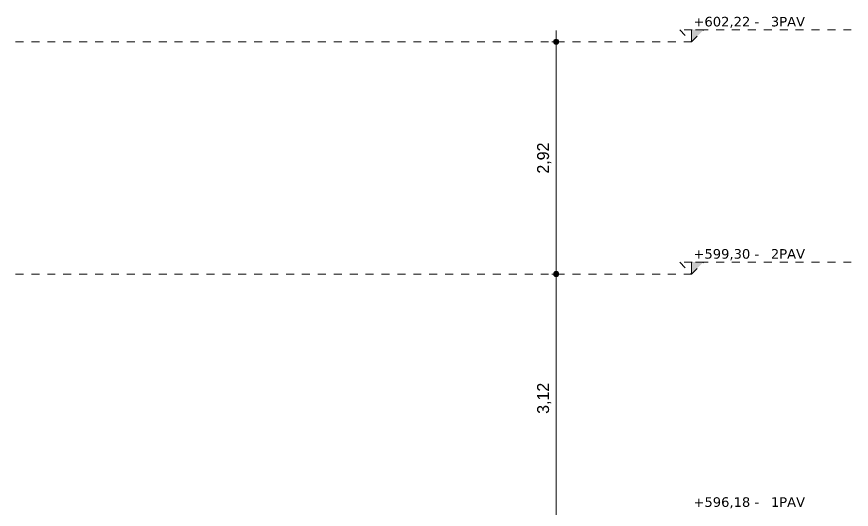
# Model space of a CAD drawing. Header units: metres. Extents: x -96 to 123, y 1 to 648.
# Drawn here: x -5.94 to 4.55, y 596.34 to 602.54 of the extents above; entities that cross this region are included whole.
import ezdxf

# ---------------------------------------------------------------- set-up
doc = ezdxf.new("R2010")
doc.units = ezdxf.units.M
doc.linetypes.add('_Tracejado longo', pattern=[0.014288, 0.009525, -0.004763])
for name, color, linetype, lineweight in [('A-ANNO-DIMS', 7, 'Continuous', 5), ('A-ANNO-DIMS-100', 7, 'Continuous', 5), ('A-FLOR-LEVL', 7, 'Continuous', 5)]:
    doc.layers.add(name, color=color, linetype=linetype, lineweight=lineweight)
doc.styles.add('Century Gothic', font='GOTHIC.TTF', dxfattribs={"height": 0.15})
doc.styles.add('Verdana', font='verdana.ttf', dxfattribs={"height": 0.12})
doc.dimstyles.new('PAA_-_Cota_com_linha_-_metros', dxfattribs={"dimscale": 0.3048, "dimtxt": 0.156625, "dimasz": 0.853018, "dimexe": 0.328084, "dimexo": 0.328084, "dimgap": 0.131234, "dimtad": 1, "dimrnd": 0.01, "dimzin": 0, "dimdsep": 46, "dimtxsty": 'Century Gothic', "dimblk1": 'DOTSMALL', "dimblk2": 'DOTSMALL', "dimsah": 1, "dimcen": 0.09, "dimdle": 0.459318, "dimazin": 0, "dimtfac": 1, "dimtdec": 4, "dimtix": 1, "dimtmove": 0, "dimatfit": 3, "dimfxl": 1, "dimtvp": 1, "dimtolj": 1, "dimtzin": 0, "dimarcsym": 2})

# ---------------------------------------------------------------- blocks, each defined once
blk = doc.blocks.new('Level - Extremidade do nível - Seta preenchida-686677-Section 1')
at = {"layer": 'A-FLOR-LEVL', "linetype": '_Tracejado longo'}
blk.add_hatch(color=256, dxfattribs=at).paths.add_polyline_path([(-94.107, 592.43), (-93.957, 592.28), (-93.957, 592.43)])
for p, q in [((-95.964, 592.43), (-93.807, 592.43)), ((-93.957, 592.28), (-94.107, 592.43)), ((-94.107, 592.43), (-93.957, 592.43)), ((-93.957, 592.28), (-94.107, 592.43)), ((-93.807, 592.43), (-93.957, 592.28)), ((-93.957, 592.28), (-93.957, 592.43)), ((-93.957, 592.43), (-93.957, 592.28))]:
    blk.add_line(p, q, dxfattribs=at)
blk = doc.blocks.new('DIMBLOCK1-Section 1')
at = {"layer": 'A-ANNO-DIMS-100', "true_color": 0x800000}
h = blk.add_hatch(color=16, dxfattribs=at)
edge = h.paths.add_edge_path()
edge.add_arc((0.838, 602.22), 0.0325, 0, 360)
h = blk.add_hatch(color=16, dxfattribs=at)
edge = h.paths.add_edge_path()
edge.add_arc((0.838, 599.3), 0.0325, 0, 360)
at = {"layer": 'A-ANNO-DIMS-100', "color": 16, "true_color": 0x800000}
for p, q in [((0.838, 602.36), (0.838, 599.3)), ((0.838, 602.22), (0.784, 602.22)), ((0.838, 602.22), (0.938, 602.22)), ((0.838, 599.3), (0.784, 599.3)), ((0.838, 599.3), (0.938, 599.3))]:
    blk.add_line(p, q, dxfattribs=at)
for centre in [(0.838, 602.22), (0.838, 599.3)]:
    blk.add_circle(centre, 0.0325, dxfattribs=at)
at = {"layer": 'A-ANNO-DIMS-100', "color": 0, "insert": (0.598, 600.562), "char_height": 0.15, "width": 0.4755, "attachment_point": 1, "rotation": 90, "line_spacing_factor": 0.984502, "style": 'Century Gothic'}
blk.add_mtext('2,92', dxfattribs=at)
blk = doc.blocks.new('_DotSmall')
at = {"color": 0, "linetype": 'ByBlock', "const_width": 0.5}
blk.add_lwpolyline([(-0.0625, 0, 1), (0.0625, 0, 1)], format="xyb", close=True, dxfattribs=at)
blk = doc.blocks.new('DIMBLOCK2-Section 1')
at = {"layer": 'A-ANNO-DIMS-100', "true_color": 0x800000}
h = blk.add_hatch(color=16, dxfattribs=at)
edge = h.paths.add_edge_path()
edge.add_arc((0.838, 599.3), 0.0325, 0, 360)
h = blk.add_hatch(color=16, dxfattribs=at)
edge = h.paths.add_edge_path()
edge.add_arc((0.838, 596.18), 0.0325, 0, 360)
at = {"layer": 'A-ANNO-DIMS-100', "color": 16, "true_color": 0x800000}
for p, q in [((0.838, 599.3), (0.784, 599.3)), ((0.838, 599.3), (0.838, 596.18)), ((0.838, 599.3), (0.938, 599.3)), ((0.838, 596.18), (0.784, 596.18)), ((0.838, 596.18), (0.938, 596.18))]:
    blk.add_line(p, q, dxfattribs=at)
for centre in [(0.838, 599.3), (0.838, 596.18)]:
    blk.add_circle(centre, 0.0325, dxfattribs=at)
at = {"layer": 'A-ANNO-DIMS-100', "color": 0, "insert": (0.598, 597.542), "char_height": 0.15, "width": 0.4755, "attachment_point": 1, "rotation": 90, "line_spacing_factor": 0.984502, "style": 'Century Gothic'}
blk.add_mtext('3,12', dxfattribs=at)

msp = doc.modelspace()

# ---------------------------------------------------------------- linework, layer by layer
at = {"layer": 'A-FLOR-LEVL', "linetype": '_Tracejado longo'}
for p, q in [((-93.957, 602.22), (2.54, 602.22)), ((-93.957, 599.3), (2.54, 599.3))]:
    msp.add_line(p, q, dxfattribs=at)

# ---------------------------------------------------------------- block references
at = {"layer": 'A-FLOR-LEVL', "linetype": '_Tracejado longo', "extrusion": (0, 0, -1)}
for p in [(91.417, 9.94), (91.417, 7.02)]:
    msp.add_blockref('Level - Extremidade do nível - Seta preenchida-686677-Section 1', p, dxfattribs=at)

# ---------------------------------------------------------------- texts
at = {"layer": 'A-FLOR-LEVL', "linetype": '_Tracejado longo', "char_height": 0.12, "attachment_point": 1, "style": 'Verdana'}
for s, insert, width in [('+602,22 -', (2.563, 602.533), 0.98608), ('3PAV', (3.536, 602.533), 0.48903), ('+599,30 -', (2.563, 599.613), 0.98608), ('2PAV', (3.536, 599.613), 0.48903), ('+596,18 -', (2.563, 596.493), 0.98608), ('1PAV', (3.536, 596.493), 0.48903)]:
    msp.add_mtext(s, dxfattribs=dict(at, insert=insert, width=width))

# ---------------------------------------------------------------- dimensions: what is measured, and where the dimension line sits
at = {"layer": 'A-ANNO-DIMS', "color": 16, "true_color": 0x800000}
for base, p1, p2, override, picture, middle in [((0.838, 599.3), (0.884, 602.22), (0.884, 599.3), {"dimpost": '<>', "dimfxl": 2.92}, 'DIMBLOCK1-Section 1', (0.719, 600.76)), ((0.838, 596.18), (0.884, 599.3), (0.884, 596.18), {"dimpost": '<>', "dimfxl": 3.12}, 'DIMBLOCK2-Section 1', (0.719, 597.74))]:
    dim = msp.add_linear_dim(base=base, p1=p1, p2=p2, angle=90, dimstyle='PAA_-_Cota_com_linha_-_metros', override=override, dxfattribs=at)
    dim.commit()
    dim.dimension.update_dxf_attribs({"geometry": picture, "text_midpoint": middle})

doc.saveas('drawing.dxf')
